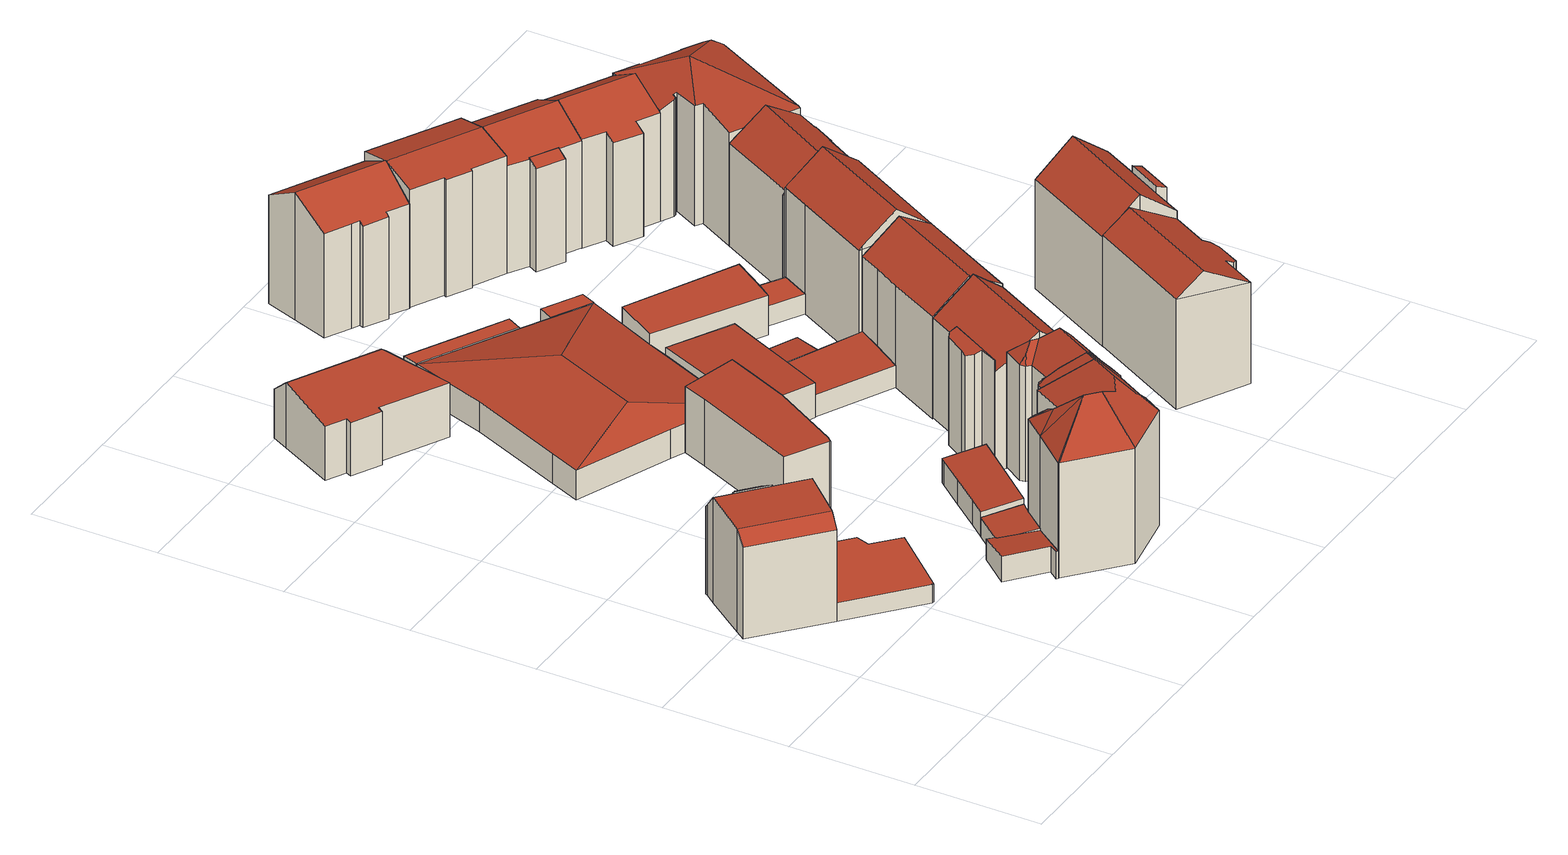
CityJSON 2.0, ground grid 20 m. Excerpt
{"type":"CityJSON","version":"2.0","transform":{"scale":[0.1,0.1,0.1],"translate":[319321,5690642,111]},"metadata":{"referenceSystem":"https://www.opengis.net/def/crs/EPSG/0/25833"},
"CityObjects":{
"building1":{"type":"Building","attributes":{"Gemeindeschluessel":14713000,"Geometrietyp2DReferenz":"3000","function":"31001_9998","roofType":"9999"},"children":["building1-1","building1-2"]},
"building1-1":{"type":"BuildingPart","attributes":{"Dachtyp_tdc":"tdcCutGableRoof","Dachneigung":2.88,"QualitaetDacherkennung":71,"Geometrietyp2DReferenz":"3000","roofType":"9999","measuredHeight":17.4},"parents":["building1"],"geometry":[{"type":"MultiSurface","lod":"2","boundaries":[[[0,1,2,3]],[[1,4,5,2]],[[6,7,8,9]],[[7,10,11,8]],[[10,12,13,11]],[[12,14,15,13]],[[14,16,17,15]],[[16,18,19,17]],[[18,20,21,19]],[[20,0,3,21]],[[10,7,6,22,4,1,0,20]],[[18,16,14,12]],[[20,18,12,10]],[[3,2,5,23,9,8,11,13,15,17,19,21]],[[23,5,4,22]],[[9,23,22,6]]],"semantics":{"surfaces":[{"type":"WallSurface"},{"type":"RoofSurface"},{"type":"GroundSurface"},{"type":"ClosureSurface"}],"values":[0,0,0,0,0,0,0,0,0,0,1,1,1,2,3,3]}}]},
"building1-2":{"type":"BuildingPart","attributes":{"Dachtyp_tdc":"tdcPolyFlatRoof","Dachneigung":30.23,"QualitaetDacherkennung":33,"Geometrietyp2DReferenz":"3000","roofType":"2100","measuredHeight":15.75},"parents":["building1"],"geometry":[{"type":"MultiSurface","lod":"2","boundaries":[[[24,25,26,5,4]],[[25,27,28,26]],[[27,29,6,9,28]],[[29,27,25,24,30]],[[23,5,26,28,9]],[[24,4,22,30]],[[4,5,23,22]],[[22,6,29,30]],[[22,23,9,6]]],"semantics":{"surfaces":[{"type":"WallSurface"},{"type":"RoofSurface"},{"type":"GroundSurface"},{"type":"ClosureSurface"}],"values":[0,0,0,1,2,0,3,0,3]}}]},
"building2":{"type":"Building","attributes":{"Dachtyp_tdc":"tdcPolyFlatRoof","Gemeindeschluessel":14713000,"Dachneigung":0,"QualitaetDacherkennung":0,"Geometrietyp2DReferenz":"3000","BezugspunktDach":"2000","function":"31001_9998","measuredHeight":3},"geometry":[{"type":"MultiSurface","lod":"2","boundaries":[[[31,32,33,34,35,36,37,38,39,40]],[[40,39,41,8]],[[39,38,42,41]],[[38,37,43,42]],[[37,36,44,43]],[[36,35,45,44]],[[35,34,46,45]],[[34,33,47,46]],[[33,32,48,47]],[[32,31,15,48]],[[31,40,8,15]],[[8,41,42,43,44,45,46,47,48,15]]],"semantics":{"surfaces":[{"type":"RoofSurface"},{"type":"WallSurface"},{"type":"GroundSurface"}],"values":[0,1,1,1,1,1,1,1,1,1,1,2]}}]},
"building3":{"type":"Building","attributes":{"Dachtyp_tdc":"tdcPolyFlatRoof","Gemeindeschluessel":14713000,"Dachneigung":7.86,"QualitaetDacherkennung":67,"Geometrietyp2DReferenz":"3000","function":"31001_9998","roofType":"2100","measuredHeight":4.5},"geometry":[{"type":"MultiSurface","lod":"2","boundaries":[[[49,50,51,52]],[[50,53,54,51]],[[53,55,56,54]],[[55,57,58,56]],[[57,59,60,58]],[[59,61,62,60]],[[61,63,64,62]],[[63,49,52,64]],[[63,61,59,57,55,53,50,49]],[[52,51,54,56,58,60,62,64]]],"semantics":{"surfaces":[{"type":"WallSurface"},{"type":"RoofSurface"},{"type":"GroundSurface"}],"values":[0,0,0,0,0,0,0,0,1,2]}}]},
"building4":{"type":"Building","attributes":{"Dachtyp_tdc":"tdcPolyFlatRoof","Gemeindeschluessel":14713000,"Dachneigung":5.9,"QualitaetDacherkennung":63,"Geometrietyp2DReferenz":"3000","function":"31001_9998","roofType":"2100","measuredHeight":3.81},"geometry":[{"type":"MultiSurface","lod":"2","boundaries":[[[65,66,67,68]],[[66,69,70,67]],[[69,71,72,70]],[[71,73,74,72]],[[73,75,76,74]],[[75,65,68,76]],[[75,73,71,69,66,65]],[[68,67,70,72,74,76]]],"semantics":{"surfaces":[{"type":"WallSurface"},{"type":"RoofSurface"},{"type":"GroundSurface"}],"values":[0,0,0,0,0,0,1,2]}}]},
"building5":{"type":"Building","attributes":{"Dachtyp_tdc":"tdcHipAndGableRoof","Gemeindeschluessel":14713000,"Dachneigung":10.6,"QualitaetDacherkennung":39,"Geometrietyp2DReferenz":"3000","function":"31001_9998","roofType":"5000","measuredHeight":10.73},"geometry":[{"type":"MultiSurface","lod":"2","boundaries":[[[77,78,79,80]],[[78,81,82,79]],[[81,83,84,82]],[[83,85,86,84]],[[85,87,88,86]],[[87,89,90,88]],[[89,91,92,90]],[[91,93,94,92]],[[93,95,96,94]],[[95,77,80,96]],[[91,89,97]],[[89,87,85,83,97]],[[83,81,78,77,95,93,91,97]],[[80,79,82,84,86,88,90,92,94,96]]],"semantics":{"surfaces":[{"type":"WallSurface"},{"type":"RoofSurface"},{"type":"GroundSurface"}],"values":[0,0,0,0,0,0,0,0,0,0,1,1,1,2]}}]},
"building6":{"type":"Building","attributes":{"Dachtyp_tdc":"tdcFreeFormRoof","Gemeindeschluessel":14713000,"Dachneigung":47.77,"QualitaetDacherkennung":22,"Geometrietyp2DReferenz":"3000","function":"31001_9998","roofType":"5000","measuredHeight":25.47},"geometry":[{"type":"MultiSurface","lod":"2","boundaries":[[[98,99,100,101]],[[99,102,103,100]],[[102,104,105,103]],[[104,106,107,105]],[[106,108,109,107]],[[108,110,111,109]],[[110,112,113,111]],[[112,114,115,113]],[[114,116,117,115]],[[116,118,119,117]],[[118,120,121,119]],[[120,122,123,121]],[[122,124,125,123]],[[124,126,127,125]],[[126,128,129,127]],[[128,130,131,129]],[[130,132,133,131]],[[132,134,135,133]],[[134,136,137,135]],[[136,138,139,137]],[[138,140,141,139]],[[140,142,143,141]],[[142,144,145,143]],[[144,146,147,145]],[[146,148,149,147]],[[148,150,151,149]],[[150,152,153,151]],[[152,98,101,153]],[[152,154,155]],[[152,156,154]],[[156,152,150]],[[157,156,150,148]],[[157,148,146]],[[154,156,157,146,144]],[[158,159,160,155,154,144,142]],[[161,162,163,164,165,158,142,140]],[[161,140,138]],[[166,162,161,138,136]],[[166,136,134]],[[167,163,162,166,134,132]],[[168,167,132,130]],[[169,170,168,130,128]],[[171,172,173,169,128,126]],[[174,171,126,124]],[[175,174,124,122]],[[175,122,120]],[[175,171,174]],[[171,175,120]],[[118,171,120]],[[118,172,171]],[[116,172,118]],[[172,116,114]],[[173,172,114,112]],[[176,177,170,169,173,112,110]],[[176,110,108]],[[177,176,108,106]],[[164,163,167,168,170,177,106,104]],[[165,164,104,102]],[[159,158,165,102,99]],[[160,159,99,98]],[[155,160,98,152]],[[101,100,103,105,107,109,111,113,115,117,119,121,123,125,127,129,131,133,135,137,139,141,143,145,147,149,151,153]]],"semantics":{"surfaces":[{"type":"WallSurface"},{"type":"RoofSurface"},{"type":"GroundSurface"}],"values":[0,0,0,0,0,0,0,0,0,0,0,0,0,0,0,0,0,0,0,0,0,0,0,0,0,0,0,0,1,1,1,1,1,1,1,1,1,1,1,1,1,1,1,1,1,1,1,1,1,1,1,1,1,1,1,1,1,1,1,1,1,2]}}]},
"building7":{"type":"Building","attributes":{"Dachtyp_tdc":"tdcPolyFlatRoof","Gemeindeschluessel":14713000,"Dachneigung":6.34,"QualitaetDacherkennung":79,"Geometrietyp2DReferenz":"3000","function":"31001_9998","roofType":"2100","measuredHeight":4.79},"geometry":[{"type":"MultiSurface","lod":"2","boundaries":[[[178,179,70,72]],[[179,180,181,70]],[[180,182,183,181]],[[182,184,185,183]],[[184,186,187,185]],[[186,188,189,187]],[[188,178,72,189]],[[188,186,184,182,180,179,178]],[[72,70,181,183,185,187,189]]],"semantics":{"surfaces":[{"type":"WallSurface"},{"type":"RoofSurface"},{"type":"GroundSurface"}],"values":[0,0,0,0,0,0,0,1,2]}}]},
"building8":{"type":"Building","attributes":{"Gemeindeschluessel":14713000,"Geometrietyp2DReferenz":"3000","function":"31001_9998","roofType":"9999"},"children":["building8-1","building8-2","building8-3","building8-4"]},
"building8-1":{"type":"BuildingPart","attributes":{"Dachtyp_tdc":"tdcPolyFlatRoof","Dachneigung":0,"QualitaetDacherkennung":46,"Geometrietyp2DReferenz":"3000","roofType":"1000","measuredHeight":5.05},"parents":["building8"],"geometry":[{"type":"MultiSurface","lod":"2","boundaries":[[[190,191,192,193,194]],[[191,195,196,192]],[[195,197,198,196]],[[197,199,200,201,198]],[[199,197,195,191,190]],[[193,192,196,198,201]],[[194,200,199,190]],[[194,193,201,200]]],"semantics":{"surfaces":[{"type":"WallSurface"},{"type":"RoofSurface"},{"type":"GroundSurface"},{"type":"ClosureSurface"}],"values":[0,0,0,0,1,2,0,3]}}]},
"building8-2":{"type":"BuildingPart","attributes":{"Dachtyp_tdc":"tdcPolyFlatRoof","Dachneigung":6.86,"QualitaetDacherkennung":67,"Geometrietyp2DReferenz":"3000","roofType":"2100","measuredHeight":11.95},"parents":["building8"],"geometry":[{"type":"MultiSurface","lod":"2","boundaries":[[[202,203,204,205,206]],[[203,207,208,204]],[[207,209,210,208]],[[209,211,212,210]],[[211,213,214,212]],[[213,215,216,214]],[[215,217,218,216]],[[217,219,220,221,218]],[[219,217,215,213,211,209,207,203,202]],[[205,204,208,210,212,214,216,218,221,222]],[[206,223,220,219,202]],[[206,205,222,223]],[[222,221,220,223]]],"semantics":{"surfaces":[{"type":"WallSurface"},{"type":"RoofSurface"},{"type":"GroundSurface"},{"type":"ClosureSurface"}],"values":[0,0,0,0,0,0,0,0,1,2,0,3,3]}}]},
"building8-3":{"type":"BuildingPart","attributes":{"Dachtyp_tdc":"tdcPolyFlatRoof","Dachneigung":0,"QualitaetDacherkennung":47,"Geometrietyp2DReferenz":"3000","roofType":"1000","measuredHeight":4.94},"parents":["building8"],"geometry":[{"type":"MultiSurface","lod":"2","boundaries":[[[224,225,226,227,228]],[[224,229,230,225]],[[226,231,232,233,227]],[[225,230,231,226]],[[230,229,232,231]],[[228,234,233,232,229,224]],[[228,227,233,234]]],"semantics":{"surfaces":[{"type":"WallSurface"},{"type":"RoofSurface"},{"type":"GroundSurface"},{"type":"ClosureSurface"}],"values":[0,1,2,0,0,0,3]}}]},
"building8-4":{"type":"BuildingPart","attributes":{"Dachtyp_tdc":"tdcFreeFormRoof","Dachneigung":12.37,"QualitaetDacherkennung":20,"Geometrietyp2DReferenz":"3000","roofType":"5000","measuredHeight":7.93},"parents":["building8"],"geometry":[{"type":"MultiSurface","lod":"2","boundaries":[[[234,235,232,233]],[[235,236,237,232]],[[236,238,239,237]],[[238,240,241,239]],[[240,242,243,241]],[[242,244,245,243]],[[244,246,247,245]],[[246,206,205,247]],[[220,248,249,221]],[[248,250,251,249]],[[250,252,253,251]],[[252,254,255,253]],[[254,256,257,255]],[[256,194,193,257]],[[200,228,227,201]],[[256,254,252,250,258,259]],[[250,248,220,223,258]],[[223,206,246,244,242,240,238,236,235,234,259,258]],[[234,228,200,194,256,259]],[[227,233,232,237,239,241,243,245,247,205,222,221,249,251,253,255,257,193,201]],[[233,227,228,234]],[[222,205,206,223]],[[222,223,220,221]],[[201,193,194,200]]],"semantics":{"surfaces":[{"type":"WallSurface"},{"type":"RoofSurface"},{"type":"GroundSurface"},{"type":"ClosureSurface"}],"values":[0,0,0,0,0,0,0,0,0,0,0,0,0,0,0,1,1,1,1,2,3,3,3,3]}}]},
"building9":{"type":"Building","attributes":{"Gemeindeschluessel":14713000,"Geometrietyp2DReferenz":"3000","function":"31001_9998","roofType":"9999"},"children":["building9-1","building9-2"]},
"building9-1":{"type":"BuildingPart","attributes":{"Dachtyp_tdc":"tdcPolyFlatRoof","Dachneigung":17.2,"QualitaetDacherkennung":42,"Geometrietyp2DReferenz":"3000","roofType":"2100","measuredHeight":18.36},"parents":["building9"],"geometry":[{"type":"MultiSurface","lod":"2","boundaries":[[[260,261,262,263,264]],[[261,265,266,262]],[[265,267,268,266]],[[267,269,270,268]],[[269,271,272,270]],[[271,273,274,272]],[[273,275,276,274]],[[275,277,278,279,276]],[[275,273,271,269,267,265,261,260,277]],[[279,263,262,266,268,270,272,274,276]],[[260,264,278,277]],[[264,263,279,278]]],"semantics":{"surfaces":[{"type":"WallSurface"},{"type":"RoofSurface"},{"type":"GroundSurface"},{"type":"ClosureSurface"}],"values":[0,0,0,0,0,0,0,0,1,2,0,3]}}]},
"building9-2":{"type":"BuildingPart","attributes":{"Dachtyp_tdc":"tdcGableRoof","Dachneigung":36.49,"QualitaetDacherkennung":76,"Geometrietyp2DReferenz":"3000","roofType":"3100","measuredHeight":21.24},"parents":["building9"],"geometry":[{"type":"MultiSurface","lod":"2","boundaries":[[[278,280,281,279]],[[280,282,283,281]],[[282,284,285,283]],[[284,286,287,285]],[[286,288,289,287]],[[288,290,291,289]],[[290,264,263,291]],[[288,286,284,282]],[[282,280,278,264,290,288]],[[279,281,283,285,287,289,291,263]],[[278,279,263,264]]],"semantics":{"surfaces":[{"type":"WallSurface"},{"type":"RoofSurface"},{"type":"GroundSurface"},{"type":"ClosureSurface"}],"values":[0,0,0,0,0,0,0,1,1,2,3]}}]},
"building10":{"type":"Building","attributes":{"Dachtyp_tdc":"tdcPolyFlatRoof","Gemeindeschluessel":14713000,"Dachneigung":3.03,"QualitaetDacherkennung":56,"Geometrietyp2DReferenz":"3000","function":"31001_9998","roofType":"2100","measuredHeight":6.24},"geometry":[{"type":"MultiSurface","lod":"2","boundaries":[[[292,293,294,295]],[[293,296,297,294]],[[296,298,299,297]],[[298,300,301,299]],[[300,302,303,301]],[[302,304,305,303]],[[304,292,295,305]],[[304,302,300,298,296,293,292]],[[295,294,297,299,301,303,305]]],"semantics":{"surfaces":[{"type":"WallSurface"},{"type":"RoofSurface"},{"type":"GroundSurface"}],"values":[0,0,0,0,0,0,0,1,2]}}]},
"building11":{"type":"Building","attributes":{"Dachtyp_tdc":"tdcPolyFlatRoof","Gemeindeschluessel":14713000,"Dachneigung":5.14,"QualitaetDacherkennung":85,"Geometrietyp2DReferenz":"3000","function":"31001_9998","roofType":"2100","measuredHeight":4.4},"geometry":[{"type":"MultiSurface","lod":"2","boundaries":[[[306,307,308,309]],[[307,310,311,308]],[[310,312,313,311]],[[312,314,315,313]],[[314,316,317,315]],[[316,318,319,317]],[[318,306,309,319]],[[318,316,314,312,310,307,306]],[[309,308,311,313,315,317,319]]],"semantics":{"surfaces":[{"type":"WallSurface"},{"type":"RoofSurface"},{"type":"GroundSurface"}],"values":[0,0,0,0,0,0,0,1,2]}}]},
"building12":{"type":"Building","attributes":{"Dachtyp_tdc":"tdcPolyFlatRoof","Gemeindeschluessel":14713000,"Dachneigung":3.17,"QualitaetDacherkennung":71,"Geometrietyp2DReferenz":"3000","function":"31001_9998","roofType":"2100","measuredHeight":3.82},"geometry":[{"type":"MultiSurface","lod":"2","boundaries":[[[320,321,322,323]],[[321,324,325,322]],[[324,326,327,325]],[[326,320,323,327]],[[326,324,321,320]],[[323,322,325,327]]],"semantics":{"surfaces":[{"type":"WallSurface"},{"type":"RoofSurface"},{"type":"GroundSurface"}],"values":[0,0,0,0,1,2]}}]},
"building13":{"type":"Building","attributes":{"Dachtyp_tdc":"tdcGableRoof","Gemeindeschluessel":14713000,"Dachneigung":37.1,"QualitaetDacherkennung":86,"Geometrietyp2DReferenz":"3000","function":"31001_9998","roofType":"3100","measuredHeight":21.38},"geometry":[{"type":"MultiSurface","lod":"2","boundaries":[[[328,329,317,319]],[[329,330,331,317]],[[330,332,333,331]],[[332,334,335,333]],[[334,336,337,335]],[[336,338,339,337]],[[338,340,309,339]],[[340,328,319,309]],[[336,334,332,330]],[[330,329,328,340,338,336]],[[319,317,331,333,335,337,339,309]]],"semantics":{"surfaces":[{"type":"WallSurface"},{"type":"RoofSurface"},{"type":"GroundSurface"}],"values":[0,0,0,0,0,0,0,0,1,1,2]}}]},
"building14":{"type":"Building","attributes":{"Dachtyp_tdc":"tdcGableRoof","Gemeindeschluessel":14713000,"Dachneigung":33.42,"QualitaetDacherkennung":71,"Geometrietyp2DReferenz":"3000","function":"31001_9998","roofType":"3100","measuredHeight":21.15},"geometry":[{"type":"MultiSurface","lod":"2","boundaries":[[[341,342,343,344]],[[342,345,346,343]],[[345,347,348,346]],[[347,349,350,348]],[[349,351,352,350]],[[351,353,354,352]],[[353,355,356,354]],[[355,357,358,356]],[[357,359,360,358]],[[359,361,362,360]],[[361,341,344,362]],[[357,355,353,351]],[[351,349,347,345,342,341,361,359,357]],[[344,343,346,348,350,352,354,356,358,360,362]]],"semantics":{"surfaces":[{"type":"WallSurface"},{"type":"RoofSurface"},{"type":"GroundSurface"}],"values":[0,0,0,0,0,0,0,0,0,0,0,1,1,2]}}]},
"building15":{"type":"Building","attributes":{"Dachtyp_tdc":"tdcPolyFlatRoof","Gemeindeschluessel":14713000,"Dachneigung":10.33,"QualitaetDacherkennung":66,"Geometrietyp2DReferenz":"3000","function":"31001_9998","roofType":"2100","measuredHeight":7.82},"geometry":[{"type":"MultiSurface","lod":"2","boundaries":[[[363,364,365,366]],[[364,367,368,365]],[[367,369,370,368]],[[369,371,372,370]],[[371,363,366,372]],[[371,369,367,364,363]],[[366,365,368,370,372]]],"semantics":{"surfaces":[{"type":"WallSurface"},{"type":"RoofSurface"},{"type":"GroundSurface"}],"values":[0,0,0,0,0,1,2]}}]},
"building16":{"type":"Building","attributes":{"Dachtyp_tdc":"tdcFreeFormRoof","Gemeindeschluessel":14713000,"Dachneigung":30.67,"QualitaetDacherkennung":62,"Geometrietyp2DReferenz":"3000","function":"31001_9998","roofType":"5000","measuredHeight":21.25},"geometry":[{"type":"MultiSurface","lod":"2","boundaries":[[[373,374,375,376]],[[374,377,378,375]],[[377,379,380,378]],[[379,381,382,380]],[[381,383,384,382]],[[383,385,386,384]],[[385,387,388,386]],[[387,389,390,388]],[[389,391,392,390]],[[391,373,376,392]],[[393,394,391,389]],[[374,373,394,393,387,385,383,381,379,377]],[[389,387,393]],[[373,391,394]],[[376,375,378,380,382,384,386,388,390,392]]],"semantics":{"surfaces":[{"type":"WallSurface"},{"type":"RoofSurface"},{"type":"GroundSurface"}],"values":[0,0,0,0,0,0,0,0,0,0,1,1,0,0,2]}}]},
"building17":{"type":"Building","attributes":{"Dachtyp_tdc":"tdcGableRoof","Gemeindeschluessel":14713000,"Dachneigung":13.93,"QualitaetDacherkennung":60,"Geometrietyp2DReferenz":"3000","function":"31001_9998","roofType":"3100","measuredHeight":20.88},"geometry":[{"type":"MultiSurface","lod":"2","boundaries":[[[395,396,397,398]],[[396,399,400,397]],[[399,401,402,400]],[[401,403,404,402]],[[403,405,406,404]],[[405,407,408,406]],[[407,409,410,408]],[[409,411,412,410]],[[411,413,414,412]],[[413,395,398,414]],[[409,407,405,403]],[[403,401,399,396,395,413,411,409]],[[398,397,400,402,404,406,408,410,412,414]]],"semantics":{"surfaces":[{"type":"WallSurface"},{"type":"RoofSurface"},{"type":"GroundSurface"}],"values":[0,0,0,0,0,0,0,0,0,0,1,1,2]}}]},
"building18":{"type":"Building","attributes":{"Dachtyp_tdc":"tdcPolyFlatRoof","Gemeindeschluessel":14713000,"Dachneigung":0,"QualitaetDacherkennung":56,"Geometrietyp2DReferenz":"3000","function":"31001_9998","roofType":"1000","measuredHeight":3.33},"geometry":[{"type":"MultiSurface","lod":"2","boundaries":[[[415,416,417,418]],[[416,419,372,417]],[[419,420,370,372]],[[420,415,418,370]],[[420,419,416,415]],[[418,417,372,370]]],"semantics":{"surfaces":[{"type":"WallSurface"},{"type":"RoofSurface"},{"type":"GroundSurface"}],"values":[0,0,0,0,1,2]}}]},
"building19":{"type":"Building","attributes":{"Dachtyp_tdc":"tdcFreeFormRoof","Gemeindeschluessel":14713000,"Dachneigung":36.91,"QualitaetDacherkennung":87,"Geometrietyp2DReferenz":"3000","function":"31001_9998","roofType":"5000","measuredHeight":22.65},"geometry":[{"type":"MultiSurface","lod":"2","boundaries":[[[421,422,423,424]],[[422,425,426,423]],[[425,427,417,426]],[[427,428,418,417]],[[428,429,430,418]],[[429,431,432,430]],[[431,421,424,432]],[[433,434,435,332]],[[429,436,437,438,439,435,434]],[[421,332,435,439,422]],[[422,439,438,425]],[[425,438,437,427]],[[427,437,436,428]],[[428,436,429]],[[431,433,332,421]],[[429,434,433,431]],[[424,423,426,417,418,430,432]]],"semantics":{"surfaces":[{"type":"WallSurface"},{"type":"RoofSurface"},{"type":"GroundSurface"}],"values":[0,0,0,0,0,0,0,1,1,0,0,0,0,0,0,0,2]}}]},
"building20":{"type":"Building","attributes":{"Gemeindeschluessel":14713000,"Geometrietyp2DReferenz":"3000","function":"31001_9998","roofType":"9999"},"children":["building20-1","building20-2"]},
"building20-1":{"type":"BuildingPart","attributes":{"Dachtyp_tdc":"tdcPolyFlatRoof","Dachneigung":23.61,"QualitaetDacherkennung":64,"Geometrietyp2DReferenz":"3000","roofType":"2100","measuredHeight":17.91},"parents":["building20"],"geometry":[{"type":"MultiSurface","lod":"2","boundaries":[[[440,441,442,443,444]],[[445,446,447,448,449]],[[446,440,444,447]],[[446,445,450,451,441,440]],[[444,443,452,448,447]],[[453,442,441,451]],[[453,452,443,442]],[[450,449,453,451]],[[449,448,452,453]],[[445,449,450]]],"semantics":{"surfaces":[{"type":"WallSurface"},{"type":"RoofSurface"},{"type":"GroundSurface"},{"type":"ClosureSurface"}],"values":[0,0,0,1,2,0,3,0,3,0]}}]},
"building20-2":{"type":"BuildingPart","attributes":{"Dachtyp_tdc":"tdcGableRoof","Dachneigung":27.43,"QualitaetDacherkennung":45,"Geometrietyp2DReferenz":"3000","roofType":"3100","measuredHeight":20.97},"parents":["building20"],"geometry":[{"type":"MultiSurface","lod":"2","boundaries":[[[454,455,456,457]],[[455,449,448,456]],[[442,458,412,443]],[[458,459,460,412]],[[459,461,408,460]],[[461,462,463,408]],[[462,454,457,463]],[[459,458,442,453,449,455,454]],[[454,462,461,459]],[[457,456,448,452,443,412,460,408,463]],[[452,448,449,453]],[[442,443,452,453]]],"semantics":{"surfaces":[{"type":"WallSurface"},{"type":"RoofSurface"},{"type":"GroundSurface"},{"type":"ClosureSurface"}],"values":[0,0,0,0,0,0,0,1,1,2,3,3]}}]},
"building21":{"type":"Building","attributes":{"Gemeindeschluessel":14713000,"Geometrietyp2DReferenz":"3000","function":"31001_9998","roofType":"9999"},"children":["building21-1","building21-2"]},
"building21-1":{"type":"BuildingPart","attributes":{"Dachtyp_tdc":"tdcGableRoof","Dachneigung":38.02,"QualitaetDacherkennung":77,"Geometrietyp2DReferenz":"3000","roofType":"3100","measuredHeight":22.88},"parents":["building21"],"geometry":[{"type":"MultiSurface","lod":"2","boundaries":[[[464,465,466,467]],[[465,468,469,466]],[[468,470,471,469]],[[470,472,473,471]],[[472,474,475,473]],[[474,476,477,475]],[[476,478,479,477]],[[474,472,470,468]],[[468,465,464,480,478,476,474]],[[481,467,466,469,471,473,475,477,479]],[[464,467,481,480]],[[481,479,478,480]]],"semantics":{"surfaces":[{"type":"WallSurface"},{"type":"RoofSurface"},{"type":"GroundSurface"},{"type":"ClosureSurface"}],"values":[0,0,0,0,0,0,0,1,1,2,3,3]}}]},
"building21-2":{"type":"BuildingPart","attributes":{"Dachtyp_tdc":"tdcPolyFlatRoof","Dachneigung":23.91,"QualitaetDacherkennung":36,"Geometrietyp2DReferenz":"3000","roofType":"2100","measuredHeight":19.23},"parents":["building21"],"geometry":[{"type":"MultiSurface","lod":"2","boundaries":[[[482,483,484,479,478]],[[483,485,486,484]],[[485,487,467,486]],[[487,464,467]],[[487,485,483,482,488]],[[481,479,484,486,467]],[[482,478,480,488]],[[478,479,481,480]],[[480,464,487,488]],[[480,481,467,464]]],"semantics":{"surfaces":[{"type":"WallSurface"},{"type":"RoofSurface"},{"type":"GroundSurface"},{"type":"ClosureSurface"}],"values":[0,0,0,0,1,2,0,3,0,3]}}]},
"building22":{"type":"Building","attributes":{"Dachtyp_tdc":"tdcFreeFormRoof","Gemeindeschluessel":14713000,"Dachneigung":34.87,"QualitaetDacherkennung":83,"Geometrietyp2DReferenz":"3000","function":"31001_9998","roofType":"5000","measuredHeight":21.03},"geometry":[{"type":"MultiSurface","lod":"2","boundaries":[[[489,490,491,492]],[[490,493,494,491]],[[493,495,496,494]],[[495,497,498,496]],[[497,499,500,498]],[[499,501,432,500]],[[501,502,430,432]],[[502,503,504,430]],[[503,505,506,504]],[[505,489,492,506]],[[493,490,507,508,501,499,497,495]],[[508,507,489,505,503,502]],[[502,501,508]],[[490,489,507]],[[492,491,494,496,498,500,432,430,504,506]]],"semantics":{"surfaces":[{"type":"WallSurface"},{"type":"RoofSurface"},{"type":"GroundSurface"}],"values":[0,0,0,0,0,0,0,0,0,0,1,1,0,0,2]}}]},
"building23":{"type":"Building","attributes":{"Dachtyp_tdc":"tdcFreeFormRoof","Gemeindeschluessel":14713000,"Dachneigung":25.32,"QualitaetDacherkennung":53,"Geometrietyp2DReferenz":"3000","function":"31001_9998","roofType":"5000","measuredHeight":20.92},"geometry":[{"type":"MultiSurface","lod":"2","boundaries":[[[509,510,511,512]],[[510,513,514,511]],[[513,515,516,514]],[[515,517,518,516]],[[517,519,520,518]],[[519,521,522,520]],[[521,523,524,522]],[[523,509,512,524]],[[525,509,523,526]],[[515,513,510,525,526,521,519,517]],[[510,509,525]],[[523,521,526]],[[512,511,514,516,518,520,522,524]]],"semantics":{"surfaces":[{"type":"WallSurface"},{"type":"RoofSurface"},{"type":"GroundSurface"}],"values":[0,0,0,0,0,0,0,0,1,1,0,0,2]}}]},
"building24":{"type":"Building","attributes":{"Dachtyp_tdc":"tdcFreeFormRoof","Gemeindeschluessel":14713000,"Dachneigung":10.65,"QualitaetDacherkennung":30,"Geometrietyp2DReferenz":"3000","function":"31001_9998","roofType":"5000","measuredHeight":21.56},"geometry":[{"type":"MultiSurface","lod":"2","boundaries":[[[527,528,492,491]],[[528,529,530,492]],[[529,531,532,530]],[[531,533,534,532]],[[533,535,536,534]],[[535,537,538,536]],[[537,539,540,538]],[[539,541,511,540]],[[541,542,512,511]],[[542,543,544,512]],[[543,545,546,544]],[[545,547,548,546]],[[547,549,550,548]],[[549,551,552,550]],[[551,553,554,552]],[[553,555,556,554]],[[555,527,491,556]],[[527,557,558,559,529,528]],[[558,543,542,541,539,537,535,533,531,559]],[[560,553,551,549,547,545,543,558]],[[557,555,560,558]],[[531,529,559]],[[555,553,560]],[[527,555,557]],[[491,492,530,532,534,536,538,540,511,512,544,546,548,550,552,554,556]]],"semantics":{"surfaces":[{"type":"WallSurface"},{"type":"RoofSurface"},{"type":"GroundSurface"}],"values":[0,0,0,0,0,0,0,0,0,0,0,0,0,0,0,0,0,1,1,1,1,0,0,0,2]}}]}
},
"vertices":[
[74,483,159],[76,486,154],[76,486,10],[74,483,10],[107,460,154],[107,460,10],[149,422,155],[187,389,155],[187,389,10],[149,422,10],[170,370,184],[170,370,10],[117,309,180],[117,309,10],[104,294,161],[104,294,10],[1,385,161],[1,385,10],[13,401,180],[13,401,10],[61,466,184],[61,466,10],[106,460,155],[106,460,10],
[107,460,167],[127,469,156],[127,469,10],[156,443,156],[156,443,10],[149,422,168],[106,460,168],
[104,294,40],[209,202,40],[210,203,40],[212,201,40],[294,294,40],[255,329,40],[262,351,40],[233,376,40],[212,367,40],[187,389,40],[212,367,10],[233,376,10],[262,351,10],[255,329,10],[294,294,10],[212,201,10],[210,203,10],[209,202,10],
[395,135,45],[348,80,55],[348,80,10],[395,135,10],[345,82,55],[345,82,10],[357,97,52],[357,97,10],[302,144,52],[302,144,10],[341,190,44],[341,190,10],[351,181,44],[351,181,10],[349,179,45],[349,179,10],
[349,179,41],[351,181,41],[351,181,9],[349,179,9],[389,226,41],[389,226,9],[438,185,48],[438,185,9],[424,170,48],[424,170,9],[395,135,48],[395,135,9],
[98,1061,96],[102,1070,97],[102,1070,8],[98,1061,8],[71,1086,97],[71,1086,8],[116,1173,116],[116,1173,8],[130,1200,89],[130,1200,8],[192,1167,89],[192,1167,8],[292,1114,88],[292,1114,8],[251,990,97],[251,990,8],[148,1045,98],[148,1045,8],[144,1037,96],[144,1037,8],[254,1100,116],
[592,136,201],[592,132,201],[592,132,11],[592,136,11],[581,112,201],[581,112,11],[578,110,201],[578,110,11],[548,57,201],[548,57,11],[550,56,201],[550,56,11],[532,23,201],[532,23,11],[432,5,201],[432,5,11],[348,79,201],[348,79,11],[348,80,201],[348,80,11],[395,135,201],[395,135,11],[424,170,201],[424,170,11],[429,168,201],[429,168,11],[446,154,201],[446,154,11],[448,146,201],[448,146,11],[461,134,201],[461,134,11],[494,195,201],[494,195,11],[500,191,201],[500,191,11],[505,200,201],[505,200,11],[512,203,201],[512,203,11],[521,201,201],[521,201,11],[522,203,201],[522,203,11],[528,200,201],[528,200,11],[544,232,201],[544,232,11],[538,238,201],[538,238,11],[537,247,201],[537,247,11],[557,279,201],[557,279,11],[638,223,201],[638,223,11],[574,238,227],[582,209,249],[564,246,227],[550,244,214],[548,142,249],[549,144,249],[550,148,248],[526,191,210],[521,175,229],[532,138,260],[541,141,253],[546,142,250],[513,191,213],[520,119,261],[517,118,264],[475,60,253],[493,73,263],[426,132,229],[429,85,265],[449,67,265],[428,142,224],[426,164,207],[515,46,230],[512,47,231],
[438,185,57],[389,226,50],[409,250,50],[409,250,9],[444,293,50],[444,293,9],[477,333,49],[477,333,9],[482,339,49],[482,339,9],[533,298,57],[533,298,9],
[324,1084,58],[332,1108,58],[332,1108,8],[324,1084,8],[324,1084,56],[431,1055,58],[431,1055,8],[485,1027,58],[485,1027,8],[473,1004,58],[473,1004,56],[473,1004,8],
[454,656,127],[438,619,127],[438,619,8],[454,656,8],[454,656,55],[409,552,127],[409,552,8],[348,445,126],[348,445,8],[341,437,126],[341,437,8],[340,438,126],[340,438,8],[286,480,118],[286,480,8],[360,647,117],[360,647,8],[376,687,117],[376,687,56],[376,687,8],[447,659,8],[447,659,56],
[517,980,57],[529,1002,57],[529,1002,8],[517,980,8],[517,980,56],[580,946,57],[590,969,57],[590,969,8],[580,946,8],[579,946,8],[579,946,56],
[580,946,56],[553,886,56],[553,886,8],[532,840,56],[532,840,8],[526,827,56],[526,827,8],[519,810,56],[519,810,8],[513,795,56],[513,795,8],[478,711,55],[478,711,8],[353,697,56],[353,697,8],[198,760,56],[198,760,8],[218,808,57],[218,808,8],[282,960,58],[282,960,8],[324,1083,57],[324,1083,8],[344,760,86],[402,898,87],
[543,289,192],[543,290,192],[543,290,9],[543,289,9],[543,289,173],[556,318,192],[556,318,9],[547,324,188],[547,324,9],[542,336,185],[542,336,9],[549,346,186],[549,346,9],[569,378,187],[569,378,9],[579,382,189],[579,382,9],[590,377,193],[590,377,173],[590,377,9],
[619,431,173],[619,431,9],[678,400,222],[678,400,9],[720,377,184],[720,377,9],[638,223,184],[638,223,9],[598,250,222],[598,250,9],[557,279,184],[557,279,9],
[544,575,63],[438,619,69],[438,619,6],[544,575,6],[478,711,69],[478,711,6],[513,795,69],[513,795,6],[620,745,63],[620,745,6],[598,696,63],[598,696,6],[577,648,63],[577,648,6],
[663,514,43],[544,575,43],[544,575,7],[663,514,7],[577,648,51],[577,648,7],[639,620,51],[639,620,7],[700,593,51],[700,593,7],[705,591,51],[705,591,7],[687,557,48],[687,557,7],
[577,648,46],[598,696,43],[598,696,8],[577,648,8],[659,668,43],[659,668,8],[639,620,46],[639,620,8],
[687,557,175],[705,591,175],[758,562,221],[758,562,7],[805,537,189],[805,537,7],[720,377,189],[720,377,7],[673,403,221],[673,403,7],[619,431,175],[619,431,7],[663,514,175],
[473,1211,174],[436,1231,173],[436,1231,6],[473,1211,6],[439,1238,178],[439,1238,6],[427,1244,178],[427,1244,6],[387,1265,178],[387,1265,6],[407,1322,217],[407,1322,6],[426,1375,185],[426,1375,6],[565,1301,185],[565,1301,6],[538,1252,217],[538,1252,6],[510,1199,178],[510,1199,6],[477,1217,178],[477,1217,6],
[694,734,71],[526,827,73],[526,827,6],[694,734,6],[553,886,84],[553,886,6],[726,798,84],[726,798,6],[703,751,75],[703,751,6],
[999,257,176],[969,201,176],[969,201,9],[999,257,9],[981,195,168],[981,195,9],[985,182,162],[985,182,9],[964,144,163],[964,144,9],[952,141,168],[952,141,9],[940,148,176],[940,148,9],[909,90,176],[909,90,9],[801,147,191],[801,147,9],[892,315,191],[892,315,9],[841,126,222],[931,294,222],
[596,1148,200],[559,1168,200],[559,1168,7],[596,1148,7],[560,1172,201],[560,1172,7],[510,1199,201],[510,1199,7],[539,1252,216],[539,1252,7],[565,1301,201],[565,1301,7],[704,1226,201],[704,1226,7],[678,1178,216],[678,1178,7],[651,1124,201],[651,1124,7],[599,1151,201],[599,1151,7],
[789,759,39],[765,715,39],[765,715,6],[789,759,6],[703,751,39],[726,798,39],
[805,537,186],[705,591,186],[705,591,6],[805,537,6],[700,593,186],[700,593,6],[765,715,186],[789,759,186],[789,761,186],[789,761,6],[895,704,186],[895,704,6],[895,704,189],[843,731,233],[754,564,233],[789,759,187],[765,715,187],[700,593,187],[705,591,191],
[674,1090,177],[682,1105,185],[682,1105,184],[682,1105,7],[674,1090,7],[725,1083,185],[716,1067,177],[716,1067,7],[725,1083,7],[725,1083,184],[725,1083,186],[683,1106,186],[683,1106,7],[683,1106,185],
[788,1119,216],[758,1065,184],[758,1065,7],[788,1119,7],[651,1124,185],[679,1178,216],[679,1178,7],[704,1226,188],[815,1167,187],[815,1167,7],
[1024,304,189],[999,257,189],[999,257,8],[1024,304,8],[947,286,237],[947,286,8],[892,315,188],[892,315,8],[974,468,188],[974,468,8],[1030,440,237],[1030,440,8],[1083,414,189],[1083,414,8],[1055,359,188],[1055,359,8],[1054,359,189],[1054,359,8],
[1055,359,199],[1069,352,193],[1069,352,8],[1040,296,192],[1040,296,8],[1024,304,200],[1054,359,200],
[864,891,175],[967,836,181],[967,836,6],[864,891,6],[950,804,181],[950,804,6],[952,803,180],[952,803,6],[932,767,180],[932,767,6],[930,769,182],[930,769,6],[895,704,181],[789,761,173],[791,765,172],[791,765,6],[796,763,176],[796,763,6],[917,863,217],[844,731,217],
[925,1108,183],[871,1004,185],[871,1004,6],[925,1108,6],[836,1023,185],[836,1023,6],[827,1006,176],[827,1006,6],[784,1030,177],[784,1030,6],[793,1046,185],[793,1046,6],[758,1065,186],[758,1065,6],[815,1167,183],[815,1167,6],[900,1060,216],[789,1120,216],
[967,836,192],[864,891,192],[896,950,204],[896,950,6],[884,957,204],[884,957,6],[905,997,202],[905,997,6],[900,1000,200],[900,1000,6],[896,994,200],[896,994,6],[891,993,199],[891,993,6],[871,1004,189],[925,1108,186],[926,1110,186],[926,1110,6],[963,1089,186],[963,1089,6],[962,1087,187],[962,1087,6],[1022,1054,188],[1022,1054,6],[1023,1057,186],[1023,1057,6],[1054,1039,187],[1054,1039,6],[1064,1012,186],[1064,1012,6],[969,840,193],[969,1012,221],[885,956,204],[1058,1028,191]
]}
